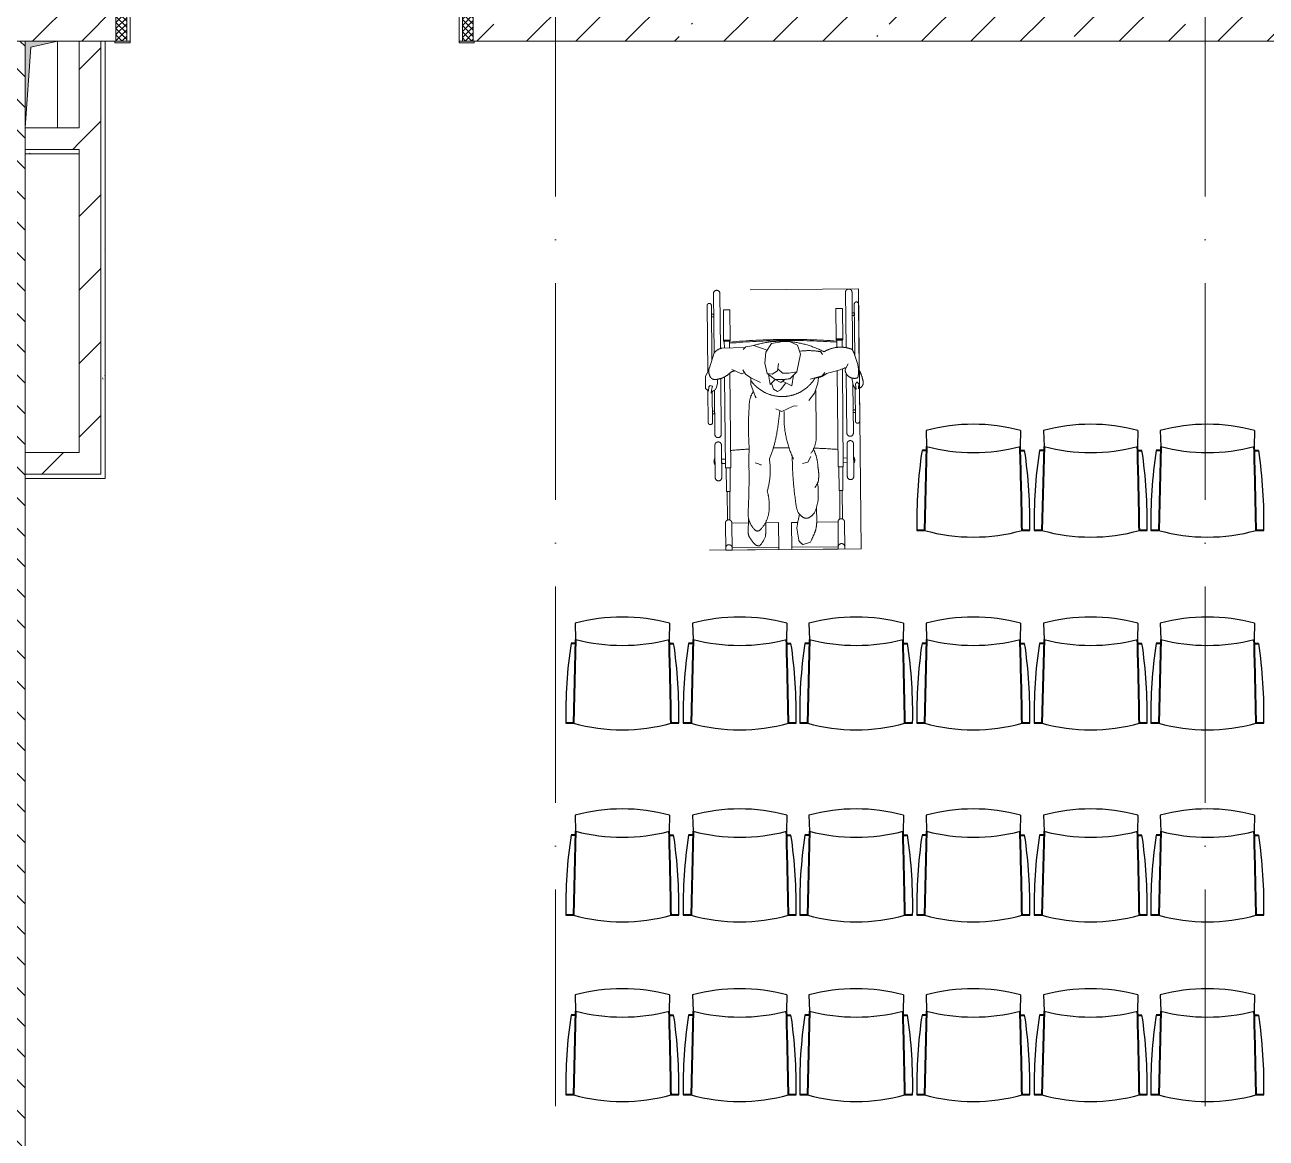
# Model space of a CAD drawing. Header units: millimetres. Extents: x -6467 to 105918, y -7090 to 92481.
# Drawn here: x 14599 to 20332, y 38766 to 43906 of the extents above; entities that cross this region are included whole.
import ezdxf

# ---------------------------------------------------------------- set-up
doc = ezdxf.new("R2010")
doc.units = ezdxf.units.MM
doc.linetypes.add('50_200_ШТРИХ_1Т_ш5_п1_п1_', pattern=[1400, 1000, -200, 0, -200])
doc.linetypes.add('IMPORT-ACAD_ISO03W100', pattern=[6000, 2400, -3600])
for name, color, linetype, lineweight in [('A-DOOR', 7, 'Continuous', 9), ('A-DOOR-2', 7, 'Continuous', 5), ('A-DOOR-FRAM', 7, 'Continuous', 9), ('A-DOOR-FRAM-2', 7, 'Continuous', 5), ('A-WALL', 7, 'Continuous', 5), ('A-WALL-FNSH-1', 7, 'Continuous', 5), ('I-WALL', 7, 'Continuous', 5)]:
    doc.layers.add(name, color=color, linetype=linetype, lineweight=lineweight)
for name, color, linetype, lineweight, true_color in [('I-WALL-1', 7, 'Continuous', 5, 0x787878), ('M-EQPM-1', 7, 'Continuous', 9, 0xaaaaaa), ('M-EQPM-2', 7, 'Continuous', 9, 0xe2e2e2), ('мебель 2 этаж-1', 7, 'Continuous', 40, 0xaaaaaa), ('Оси-3', 7, '50_200_ШТРИХ_1Т_ш5_п1_п1_', 9, 0xaaaaaa), ('ТХ_функционал-12', 7, 'IMPORT-ACAD_ISO03W100', 20, 0xaaaaaa), ('ТХ_функционал-2', 7, 'Continuous', 40, 0xaaaaaa), ('ТХ_функционал-9', 7, 'Continuous', 30, 0xaaaaaa)]:
    doc.layers.add(name, color=color, linetype=linetype, lineweight=lineweight, true_color=true_color)
pattern_1 = [(45, (0, 0), (-228.0985, 228.0985), []), (45, (228.1, 0), (-228.0985, 228.0985), [403.225, -80.645, 6.706, -73.939])]
pattern_2 = [(45, (0, 0), (-169.7056, 169.7056), [])]
pattern_3 = [(0, (0, 0), (406.4, 101.6), [6.706, -298.094, 6.706, -298.094, -1625.6]), (0, (0, 0), (406.4, 101.6), [-609.6, 6.706, -602.894, 6.706, -298.094, -711.2]), (0, (0, 0), (406.4, 101.6), [-1524, 6.706, -196.494, 6.706, -501.294]), (120, (152.4, 50.8), (-291.18818, 301.15272), [6.706, -298.094, 6.706, -298.094, -1625.6]), (120, (152.4, 50.8), (-291.18818, 301.15272), [-609.6, 6.706, -602.894, 6.706, -298.094, -711.2]), (120, (152.4, 50.8), (-291.18818, 301.15272), [-1524, 6.706, -196.494, 6.706, -501.294]), (240, (203.2, 254), (-115.21182, -402.75272), [6.706, -298.094, 6.706, -298.094, -1625.6]), (240, (203.2, 254), (-115.21182, -402.75272), [-609.6, 6.706, -602.894, 6.706, -298.094, -711.2]), (240, (203.2, 254), (-115.21182, -402.75272), [-1524, 6.706, -196.494, 6.706, -501.294])]

# ---------------------------------------------------------------- blocks, each defined once
blk = doc.blocks.new('110_Дверь_СКБ_2Ст_Внутренняя1 - СОШ_Д-01_Дв_1650_1350_x2100h_Лестничная клетка _из коридора_ EIS60-25230119-АИ_План этажа Радиаторы_2')
at = {"layer": 'A-DOOR-2'}
h = blk.add_hatch(dxfattribs=at)
h.set_pattern_fill('FP_118', color=256, style=0, pattern_type=2)
h.set_pattern_definition([(135, (1501.41, 189.685), (-14.14214, -14.14214), []), (225, (1501.41, 189.685), (14.14214, -14.14214), [])])
h.paths.add_polyline_path([(837.5, 125), (787.5, 125), (787.5, -125), (837.5, -125), (837.5, -19.5)])
at = {"layer": 'A-DOOR-FRAM-2'}
h = blk.add_hatch(dxfattribs=at)
h.set_pattern_fill('FP_119', color=256, style=0, pattern_type=2)
h.set_pattern_definition([(45, (-621.384, 189.685), (-14.1421, 14.1421), []), (135, (-621.384, 189.685), (-14.1421, -14.1421), [])])
h.paths.add_polyline_path([(-762.5, 125), (-812.5, 125), (-812.5, -125), (-762.5, -125), (-762.5, -19.5)])
at = {"layer": 'A-DOOR'}
for p, q in [((-897.1, 1007.3), (-945.4, 994.3)), ((-945.4, 994.3), (-712.5, 125)), ((-664.2, 137.9), (-897.1, 1007.3)), ((1287.5, 175), (737.5, 175)), ((737.5, 175), (737.5, 125)), ((1287.5, 125), (1287.5, 175)), ((-712.5, 125), (-664.2, 137.9)), ((737.5, 125), (1287.5, 125))]:
    blk.add_line(p, q, dxfattribs=at)
at = {"layer": 'A-DOOR-2'}
for centre, radius, end in [((-712.5, 125), 900, 105), ((737.5, 125), 550, 180)]:
    blk.add_arc(centre, radius, 0, end, dxfattribs=at)
at = {"layer": 'A-DOOR-FRAM'}
for p, q in [((-747.5, 133), (-817.5, 133)), ((-817.5, 133), (-817.5, 125)), ((-817.5, 125), (-747.5, 125)), ((-762.5, 125), (-812.5, 125)), ((-812.5, 125), (-812.5, -125)), ((-712.5, 125), (-762.5, 125)), ((-762.5, 125), (-762.5, 45)), ((-762.5, -125), (-762.5, 125)), ((-747.5, 125), (-762.5, 125)), ((-762.5, 125), (-762.5, 124)), ((-762.5, 124), (-747.5, 124)), ((-747.5, 125), (-747.5, 133)), ((-747.5, 124), (-747.5, 125)), ((-712.5, 75), (-712.5, 125)), ((737.5, 125), (737.5, 75)), ((787.5, 125), (737.5, 125)), ((842.5, 133), (772.5, 133)), ((772.5, 133), (772.5, 125)), ((787.5, 125), (772.5, 125)), ((772.5, 125), (772.5, 124)), ((772.5, 125), (842.5, 125)), ((772.5, 124), (787.5, 124)), ((787.5, 45), (787.5, 125)), ((837.5, 125), (787.5, 125)), ((787.5, 125), (787.5, -125)), ((787.5, 124), (787.5, 125)), ((837.5, -125), (837.5, 125)), ((842.5, 125), (842.5, 133)), ((-702.5, 75), (-712.5, 75)), ((-702.5, 45), (-702.5, 75)), ((737.5, 75), (727.5, 75)), ((727.5, 75), (727.5, 45)), ((-762.5, 45), (-702.5, 45)), ((-747.5, 45), (-762.5, 45)), ((-762.5, 45), (-762.5, -125)), ((-747.5, -125), (-747.5, 45)), ((727.5, 45), (787.5, 45)), ((787.5, 45), (772.5, 45)), ((772.5, 45), (772.5, -125)), ((787.5, -125), (787.5, 45)), ((-747.5, -125), (-817.5, -125)), ((-817.5, -125), (-817.5, -133)), ((-817.5, -133), (-747.5, -133)), ((-812.5, -125), (-762.5, -125)), ((-762.5, -125), (-747.5, -125)), ((-747.5, -133), (-747.5, -125)), ((772.5, -125), (787.5, -125)), ((842.5, -125), (772.5, -125)), ((772.5, -125), (772.5, -133)), ((772.5, -133), (842.5, -133)), ((787.5, -125), (837.5, -125)), ((842.5, -133), (842.5, -125))]:
    blk.add_line(p, q, dxfattribs=at)
blk = doc.blocks.new('Канал вертикальный прямоугольный - Шахта - значок проема-24087328-АИ_План этажа Радиаторы_2')
at = {"layer": 'M-EQPM-2'}
blk.add_hatch(color=256, dxfattribs=at).paths.add_polyline_path([(75, 200), (-75, 200), (-75, -200), (-47.5, 172.5)])
at = {"layer": 'M-EQPM-1'}
for p, q in [((-75, -200), (-75, 200)), ((-75, 200), (75, 200)), ((-47.5, 172.5), (-75, -200)), ((-47.5, 172.5), (75, 200)), ((75, 200), (75, -200)), ((75, -200), (-75, -200))]:
    blk.add_line(p, q, dxfattribs=at)
blk = doc.blocks.new('мебель 2 этаж-28800768-АИ_План этажа Радиаторы_2')
at = {"layer": 'ТХ_функционал-12'}
for p, q in [((20042.8, 44380.5), (20045.5, 44104.2)), ((20075.3, 44126.7), (20072.8, 44380.8)), ((20655.3, 44130.7), (20652.8, 44386.5)), ((20682.8, 44386.8), (20685.4, 44120.2)), ((20013.4, 44325.2), (20016.4, 44019)), ((20035.8, 44074.5), (20033.4, 44325.4)), ((20695.6, 44096.7), (20693.3, 44331.9)), ((20713.3, 44332.1), (20716.3, 44026.2)), ((20046.5, 44107.2), (20023.9, 44038.3)), ((20189.2, 44131.6), (20079.4, 44127.8)), ((20537.1, 44112.5), (20545.8, 44099)), ((20650.6, 44029.6), (20665.7, 44055.6)), ((20079.2, 43730.8), (20076.7, 43988.4)), ((20327.9, 43983.8), (20291, 44011.9)), ((20427.6, 44018.7), (20396.3, 43987.5)), ((20659.2, 43736.5), (20656.5, 44010.3)), ((20017.2, 43932.8), (20018.7, 43785.2)), ((20037.1, 43948.9), (20037, 43952.9)), ((20038.7, 43785.4), (20037.3, 43926.1)), ((20047.2, 43934.6), (20049.2, 43730.5)), ((20516.4, 43933.4), (20517, 43736.9)), ((20686.9, 43963), (20689.2, 43736.8)), ((20698.6, 43791.9), (20697.2, 43942.4)), ((20717.1, 43943.9), (20718.6, 43792.1)), ((20349.8, 43839.6), (20338.3, 43753.7)), ((20369.5, 43784.9), (20369, 43835.4)), ((20661.1, 43536.5), (20659.7, 43686.5)), ((20689.7, 43686.8), (20691.1, 43536.8)), ((20049.7, 43680.5), (20051.2, 43530.5)), ((20081.2, 43530.8), (20079.7, 43680.8)), ((20518.4, 43392.8), (20519.7, 43327.2)), ((20284.7, 43325.6), (20285, 43294.9)), ((20436.5, 43242), (20427.6, 43297.5)), ((20491.2, 43233.5), (20457.2, 43221.9)), ((20344.3, 43208.4), (20129.4, 43206.3)), ((20404.3, 43209), (20619.3, 43211.1))]:
    blk.add_line(p, q, dxfattribs=at)
at = {"layer": 'ТХ_функционал-12', "flags": 128}
for points in [[(20024.5, 43195.2), (20724.4, 43202.1), (20712.6, 44402.1), (20012.7, 44395.2)], [(20033.9, 44273.4), (20043.9, 44273.5), (20043.7, 44285.5), (20033.8, 44285.4)], [(20089.9, 44165.9), (20119.9, 44166.2), (20118.5, 44306.2), (20088.6, 44305.9), (20089.9, 44165.9), (20119.9, 44166.2), (20120, 44163.2), (20090, 44162.9)], [(20639.9, 44171.3), (20609.9, 44171), (20608.5, 44311), (20638.5, 44311.3), (20639.9, 44171.3), (20609.9, 44171), (20609.9, 44168), (20639.9, 44168.3)], [(20693.8, 44279.9), (20683.8, 44279.8), (20683.7, 44291.8), (20693.7, 44291.9)], [(20038.2, 43837.4), (20048.2, 43837.5), (20048.3, 43825.5), (20038.3, 43825.4)], [(20698.1, 43843.9), (20688.1, 43843.8), (20688.2, 43831.8), (20698.2, 43831.9)], [(20080.5, 43595.8), (20098.5, 43596), (20098.3, 43616), (20080.3, 43615.8)], [(20660.5, 43601.5), (20642.5, 43601.3), (20642.3, 43621.3), (20660.3, 43621.5)]]:
    blk.add_lwpolyline(points, close=True, dxfattribs=at)
for points in [[(20090, 44162.9), (20093, 44160), (20117, 44160.2), (20120, 44163.2)], [(20117.3, 44129.1), (20117, 44160.2), (20093, 44160), (20093.3, 44128.3)], [(20343.2, 44057.3), (20338.2, 44023.4), (20314.6, 44009.2), (20291, 44011.8), (20280.6, 44058.5), (20284.8, 44110), (20310.7, 44149.7), (20363.1, 44158.6), (20394.7, 44158.9), (20431.7, 44142.5), (20445.1, 44100.5), (20427.6, 44018.7), (20390.9, 44012.8), (20362, 44012.6), (20339.6, 44033)], [(20639.9, 44168.3), (20637, 44165.3), (20613, 44165.1), (20609.9, 44168)], [(20613.3, 44132.1), (20613, 44165.1), (20637, 44165.3), (20637.3, 44132.8)], [(20291.1, 44119.7), (20229.3, 44140.6), (20192.5, 44134.6), (20189.2, 44131.6), (20180.2, 44122.5)], [(20638.3, 44032.6), (20642.7, 43581.3), (20618.7, 43581.1), (20614.3, 44024.8)], [(20021.4, 44025.3), (20017.8, 44021.9), (20006.5, 43999), (20005.8, 43966.3), (20005.7, 43942.6), (20012.7, 43938.3), (20019.6, 43930), (20021.9, 43949.5), (20027.3, 43955.8), (20038, 43952.6), (20033.2, 43934.5), (20032.3, 43920), (20041.6, 43931.4), (20051.8, 43937.2), (20057.5, 43948.6), (20060.9, 43965.5), (20060.9, 43985.6)], [(20094.6, 43996), (20098.7, 43576), (20122.7, 43576.2), (20118.4, 44013.7)], [(20128, 44029.9), (20173.2, 44010.7), (20186.1, 44016.2)], [(20178.9, 44027.8), (20191.2, 44008), (20215, 43991.3), (20259.7, 43970.2)], [(20215, 43991.3), (20215.3, 43960.4), (20234.9, 43906.8), (20239.6, 43898.8)], [(20297.6, 44006.8), (20304.7, 43961.3), (20328.1, 43984)], [(20328.4, 43983.8), (20354.5, 43970.3), (20372.7, 43984.5)], [(20362.3, 43976), (20404.6, 43953.9), (20412.2, 44003.3)], [(20528.1, 43992.1), (20525.4, 43966.3), (20510, 43921.3), (20483.8, 43887.6)], [(20557.5, 44016.8), (20545.6, 44000.2), (20488.8, 43985.1)], [(20699.5, 43960.9), (20701.4, 43938.7), (20698.8, 43939.7), (20688.1, 43957), (20681.8, 43990.8)], [(20310.8, 43967.2), (20320.7, 43939), (20339.1, 43928), (20352.2, 43936.5), (20372.9, 43961.9), (20376.8, 43968.4)], [(20429.3, 43862.1), (20410.8, 43861.2), (20358.4, 43835.4), (20331.6, 43848.6)], [(20101.7, 43576), (20102.8, 43466), (20120.8, 43466.2), (20119.7, 43576.2)], [(20235.7, 43599.7), (20250.4, 43594.7), (20260.2, 43589.5), (20265, 43589.6)], [(20454.4, 43596.7), (20478.5, 43602.1), (20492.9, 43628.2)], [(20639.7, 43581.3), (20640.8, 43471.3), (20622.8, 43471.1), (20621.7, 43581.1)], [(20119.1, 43334.9), (20117.8, 43466.2), (20105.8, 43466.1), (20107.1, 43334.8)], [(20627.1, 43339.9), (20625.8, 43471.2), (20637.8, 43471.3), (20639.1, 43340)], [(20098.2, 43321), (20099.5, 43196), (20129.5, 43196.3), (20128.2, 43321.3), (20204.5, 43322)], [(20284.7, 43322.8), (20343.2, 43323.4), (20344.4, 43198.4), (20129.5, 43196.3)], [(20432.4, 43324.3), (20403.2, 43324), (20404.4, 43199), (20619.4, 43201.1)], [(20648.2, 43326.4), (20649.4, 43201.4), (20619.4, 43201.1), (20618.2, 43326.1), (20519.7, 43325.1)]]:
    blk.add_lwpolyline(points, dxfattribs=at)
at = {"layer": 'ТХ_функционал-12'}
for centre, radius, start, end in [((20057.8, 44380.6), 15, 0.56305, 180.56305), ((20667.8, 44386.6), 15, 0.56305, 180.56305), ((20023.4, 44325.3), 10, 0.56305, 180.56305), ((20703.3, 44332), 10, 0.56305, 180.56305), ((20395.2, 41088.6), 3080.2, 85.94493, 95.18118), ((20395.2, 41083.6), 3080.2, 85.94493, 95.18118), ((20356.3, 43743.2), 417.5, 61.88467, 108.03045), ((20093.9, 44068.1), 61.5, 103.6519, 140.41976), ((20482.3, 43791.8), 325.3, 80.29253, 96.47195), ((20629.7, 43985.8), 147.2, 68.22773, 121.39332), ((20397.4, 43980.9), 319.9, 12.07265, 26.25758), ((20073.7, 44022), 52.4, 161.84519, 206.49356), ((20395.5, 44733.9), 742.1, 283.17286, 290.54976), ((20585.3, 44021.1), 127.8, 346.98527, 12.07265), ((20580.1, 43950.6), 155.8, 6.71132, 31.79229), ((20052.3, 44011.3), 28.5, 206.49356, 258.91943), ((20043.4, 44092.6), 109.3, 271.79756, 308.17966), ((20149.4, 43973.4), 50.8, 97.8508, 139.10449), ((20360, 44082.4), 177.5, 215.30566, 329.16304), ((20345.8, 44294.7), 311.4, 266.70193, 279.33873), ((20510, 44076.1), 84.7, 271.59556, 310.15688), ((20693.5, 44032.2), 43.1, 183.53084, 292.17186), ((20318.6, 43867.1), 110.2, 146.19276, 181.19828), ((20710.2, 43961.1), 10.8, 141.91108, 180.90266), ((20734.8, 43941.9), 42, 135.70995, 141.91108), ((20707, 43968.9), 3.2, 356.25802, 135.70995), ((20713.8, 43968.5), 3.54, 176.25802, 310.16387), ((20707.6, 43969.4), 27.2, 279.09662, 358.76759), ((21827.5, 43757.6), 1130.8, 169.39201, 170.58988), ((21589.3, 43763.7), 1384.6, 175.81177, 183.7666), ((20028.7, 43785.3), 10, 180.56305, 0.56305), ((19813.7, 43824.4), 529.3, 337.03466, 352.32282), ((20820.3, 43810.6), 451.6, 183.25853, 205.5412), ((20708.6, 43792), 10, 180.56305, 0.56305), ((20064.2, 43730.7), 15, 180.56305, 0.56305), ((20064.7, 43680.7), 15, 0.56305, 180.56305), ((20385.8, 43720.3), 132.2, 324.29652, 7.19576), ((20674.2, 43736.7), 15, 180.56305, 0.56305), ((20674.7, 43686.7), 15, 0.56305, 180.56305), ((20400.1, 40588.6), 3080.2, 93.58721, 95.18118), ((22459.2, 43609.1), 2252.4, 178.38009, 180.95687), ((20400.1, 40588.6), 3080.2, 90.15761, 91.50358), ((20325.9, 43573.8), 199.5, 1.46297, 26.4533), ((20400.1, 40588.6), 3080.2, 85.94493, 88.01582), ((20070.4, 43605.7), 25, 143.69315, 217.43295), ((17629.8, 43528.4), 2577.6, 356.54015, 0.95687), ((19952.8, 43564.7), 352.3, 344.03767, 8.68011), ((21871.8, 43631.6), 1464.8, 180.11321, 188.27825), ((20335.3, 43540.9), 193.9, 351.97559, 11.293), ((20670.4, 43611.6), 25, 323.69315, 37.43295), ((20066.2, 43530.7), 15, 180.56305, 0.56305), ((20676.1, 43536.7), 15, 180.56305, 0.56305), ((20051.3, 43400.4), 249.5, 355.17848, 15.68311), ((20434.6, 43547.1), 98.4, 321.10015, 340.26556), ((20105.9, 43459.2), 421.3, 354.79262, 5.52584), ((20589.3, 43431.9), 167.4, 183.8236, 201.88266), ((20272.3, 43468.8), 257.6, 337.5008, 349.29167), ((20311, 43366.3), 108.5, 176.54015, 225.48179), ((20153.7, 43391.8), 146.7, 315.64431, 355.17848), ((21408.4, 43134.3), 994.3, 166.85445, 170.55751), ((20493.7, 43410), 72.2, 214.12876, 240.20186), ((20472.1, 43369.8), 26.6, 237.51543, 303.61068), ((20440.9, 43418.8), 84.7, 302.87217, 325.04941), ((20113.2, 43321.1), 15, 0.56305, 180.56305), ((21242.1, 43279.6), 1038.5, 176.5971, 179.97054), ((20246.7, 43300.9), 16.7, 225.48179, 315.64431), ((20039.6, 43292.5), 245.4, 351.99729, 0.56305), ((20388.7, 43324.6), 131, 337.33864, 1.13558), ((20633.2, 43326.2), 15, 0.56305, 180.56305), ((20244.8, 43277.5), 41.3, 176.38319, 212.75637), ((20382.2, 43359), 201, 211.09833, 223.16048), ((20160.5, 43303.9), 130.3, 317.61326, 339.54155), ((20477.6, 43263.6), 46.4, 207.71132, 243.86771), ((19842.6, 43552.6), 722.8, 333.80367, 337.33864), ((20114.4, 43206.1), 15, 0.56305, 180.56305), ((20253.5, 43247.2), 31.3, 235.21812, 275.99071), ((20634.3, 43211.2), 15, 0.56305, 180.56305)]:
    blk.add_arc(centre, radius, start, end, dxfattribs=at)
at = {"layer": 'ТХ_функционал-2'}
for p, q in [((21027.1, 43655.8), (21006.2, 43655.8)), ((21459.9, 43655.8), (21479.4, 43655.8)), ((21569.1, 43655.8), (21548.2, 43655.8)), ((22001.9, 43655.8), (22021.4, 43655.8)), ((22108.1, 43655.8), (22087.2, 43655.8)), ((22540.9, 43655.8), (22560.4, 43655.8)), ((21503.5, 43287), (21468.1, 43287)), ((22045.5, 43287), (22010.1, 43287)), ((22584.5, 43287), (22549.1, 43287)), ((19406.1, 42765.7), (19385.2, 42765.7)), ((19838.9, 42765.7), (19858.4, 42765.7)), ((19948.1, 42765.7), (19927.2, 42765.7)), ((20380.9, 42765.7), (20400.4, 42765.7)), ((20486.1, 42765.7), (20465.2, 42765.7)), ((20918.9, 42765.7), (20938.4, 42765.7)), ((21027.1, 42765.7), (21006.2, 42765.7)), ((21459.9, 42765.7), (21479.4, 42765.7)), ((21569.1, 42765.7), (21548.2, 42765.7)), ((22001.9, 42765.7), (22021.4, 42765.7)), ((22108.1, 42765.7), (22087.2, 42765.7)), ((22540.9, 42765.7), (22560.4, 42765.7)), ((19882.5, 42396.9), (19847.1, 42396.9)), ((20424.5, 42396.9), (20389.1, 42396.9)), ((20962.5, 42396.9), (20927.1, 42396.9)), ((21503.5, 42396.9), (21468.1, 42396.9)), ((22045.5, 42396.9), (22010.1, 42396.9)), ((22584.5, 42396.9), (22549.1, 42396.9)), ((19406.1, 41879.7), (19385.2, 41879.7)), ((19838.9, 41879.7), (19858.4, 41879.7)), ((19948.1, 41879.7), (19927.2, 41879.7)), ((20380.9, 41879.7), (20400.4, 41879.7)), ((20486.1, 41879.7), (20465.2, 41879.7)), ((20918.9, 41879.7), (20938.4, 41879.7)), ((21027.1, 41879.7), (21006.2, 41879.7)), ((21459.9, 41879.7), (21479.4, 41879.7)), ((21569.1, 41879.7), (21548.2, 41879.7)), ((22001.9, 41879.7), (22021.4, 41879.7)), ((22108.1, 41879.7), (22087.2, 41879.7)), ((22540.9, 41879.7), (22560.4, 41879.7)), ((19882.5, 41510.9), (19847.1, 41510.9)), ((20424.5, 41510.9), (20389.1, 41510.9)), ((20962.5, 41510.9), (20927.1, 41510.9)), ((21503.5, 41510.9), (21468.1, 41510.9)), ((22045.5, 41510.9), (22010.1, 41510.9)), ((22584.5, 41510.9), (22549.1, 41510.9)), ((19406.1, 41049.7), (19385.2, 41049.7)), ((19838.9, 41049.7), (19858.4, 41049.7)), ((19948.1, 41049.7), (19927.2, 41049.7)), ((20380.9, 41049.7), (20400.4, 41049.7)), ((20486.1, 41049.7), (20465.2, 41049.7)), ((20918.9, 41049.7), (20938.4, 41049.7)), ((21027.1, 41049.7), (21006.2, 41049.7)), ((21459.9, 41049.7), (21479.4, 41049.7)), ((21569.1, 41049.7), (21548.2, 41049.7)), ((22001.9, 41049.7), (22021.4, 41049.7)), ((22108.1, 41049.7), (22087.2, 41049.7)), ((22540.9, 41049.7), (22560.4, 41049.7)), ((19882.5, 40680.9), (19847.1, 40680.9)), ((20424.5, 40680.9), (20389.1, 40680.9)), ((20962.5, 40680.9), (20927.1, 40680.9)), ((21503.5, 40680.9), (21468.1, 40680.9)), ((22045.5, 40680.9), (22010.1, 40680.9)), ((22584.5, 40680.9), (22549.1, 40680.9))]:
    blk.add_line(p, q, dxfattribs=at)
at = {"layer": 'ТХ_функционал-2', "flags": 128}
for points in [[(21027.5, 43674.1), (21018.2, 43287), (20982.6, 43287)], [(21569.5, 43674.1), (21560.2, 43287), (21524.6, 43287)], [(22108.5, 43674.1), (22099.2, 43287), (22063.6, 43287)], [(19406.5, 42784.1), (19397.2, 42396.9), (19361.6, 42396.9)], [(19948.5, 42784.1), (19939.2, 42396.9), (19903.6, 42396.9)], [(20486.5, 42784.1), (20477.2, 42396.9), (20441.6, 42396.9)], [(21027.5, 42784.1), (21018.2, 42396.9), (20982.6, 42396.9)], [(21569.5, 42784.1), (21560.2, 42396.9), (21524.6, 42396.9)], [(22108.5, 42784.1), (22099.2, 42396.9), (22063.6, 42396.9)], [(19406.5, 41898.1), (19397.2, 41510.9), (19361.6, 41510.9)], [(19948.5, 41898.1), (19939.2, 41510.9), (19903.6, 41510.9)], [(20486.5, 41898.1), (20477.2, 41510.9), (20441.6, 41510.9)], [(21027.5, 41898.1), (21018.2, 41510.9), (20982.6, 41510.9)], [(21569.5, 41898.1), (21560.2, 41510.9), (21524.6, 41510.9)], [(22108.5, 41898.1), (22099.2, 41510.9), (22063.6, 41510.9)], [(19406.5, 41068.1), (19397.2, 40680.9), (19361.6, 40680.9)], [(19948.5, 41068.1), (19939.2, 40680.9), (19903.6, 40680.9)], [(20486.5, 41068.1), (20477.2, 40680.9), (20441.6, 40680.9)], [(21027.5, 41068.1), (21018.2, 40680.9), (20982.6, 40680.9)], [(21569.5, 41068.1), (21560.2, 40680.9), (21524.6, 40680.9)], [(22108.5, 41068.1), (22099.2, 40680.9), (22063.6, 40680.9)]]:
    blk.add_lwpolyline(points, dxfattribs=at)
at = {"layer": 'ТХ_функционал-2'}
for centre in [(-8871.8, 42801.1), (-8329.8, 42801.1), (-7790.8, 42801.1), (-10492.8, 41911.1), (-9950.8, 41911.1), (-9412.8, 41911.1), (-8871.8, 41911.1), (-8329.8, 41911.1), (-7790.8, 41911.1), (-10492.8, 41025.1), (-9950.8, 41025.1), (-9412.8, 41025.1), (-8871.8, 41025.1), (-8329.8, 41025.1), (-7790.8, 41025.1), (-10492.8, 40195.1), (-9950.8, 40195.1), (-9412.8, 40195.1), (-8871.8, 40195.1), (-8329.8, 40195.1), (-7790.8, 40195.1)]:
    blk.add_arc(centre, 30343.8, 0.91761, 1.64867, dxfattribs=at)
at = {"layer": 'ТХ_функционал-9'}
for p, q in [((21024.8, 43748.4), (21027.5, 43674.1)), ((21461.3, 43748.4), (21459.4, 43674.1)), ((21566.8, 43748.4), (21569.5, 43674.1)), ((22003.3, 43748.4), (22001.4, 43674.1)), ((22105.8, 43748.4), (22108.5, 43674.1)), ((22542.3, 43748.4), (22540.4, 43674.1)), ((19403.8, 42858.3), (19406.5, 42784.1)), ((19840.3, 42858.3), (19838.4, 42784.1)), ((19945.8, 42858.3), (19948.5, 42784.1)), ((20382.3, 42858.3), (20380.4, 42784.1)), ((20483.8, 42858.3), (20486.5, 42784.1)), ((20920.3, 42858.3), (20918.4, 42784.1)), ((21024.8, 42858.3), (21027.5, 42784.1)), ((21461.3, 42858.3), (21459.4, 42784.1)), ((21566.8, 42858.3), (21569.5, 42784.1)), ((22003.3, 42858.3), (22001.4, 42784.1)), ((22105.8, 42858.3), (22108.5, 42784.1)), ((22542.3, 42858.3), (22540.4, 42784.1)), ((19403.8, 41972.3), (19406.5, 41898.1)), ((19840.3, 41972.3), (19838.4, 41898.1)), ((19945.8, 41972.3), (19948.5, 41898.1)), ((20382.3, 41972.3), (20380.4, 41898.1)), ((20483.8, 41972.3), (20486.5, 41898.1)), ((20920.3, 41972.3), (20918.4, 41898.1)), ((21024.8, 41972.3), (21027.5, 41898.1)), ((21461.3, 41972.3), (21459.4, 41898.1)), ((21566.8, 41972.3), (21569.5, 41898.1)), ((22003.3, 41972.3), (22001.4, 41898.1)), ((22105.8, 41972.3), (22108.5, 41898.1)), ((22542.3, 41972.3), (22540.4, 41898.1)), ((19403.8, 41142.3), (19406.5, 41068.1)), ((19840.3, 41142.3), (19838.4, 41068.1)), ((19945.8, 41142.3), (19948.5, 41068.1)), ((20382.3, 41142.3), (20380.4, 41068.1)), ((20483.8, 41142.3), (20486.5, 41068.1)), ((20920.3, 41142.3), (20918.4, 41068.1)), ((21024.8, 41142.3), (21027.5, 41068.1)), ((21461.3, 41142.3), (21459.4, 41068.1)), ((21566.8, 41142.3), (21569.5, 41068.1)), ((22003.3, 41142.3), (22001.4, 41068.1)), ((22105.8, 41142.3), (22108.5, 41068.1)), ((22542.3, 41142.3), (22540.4, 41068.1))]:
    blk.add_line(p, q, dxfattribs=at)
for centre, radius, start, end in [((21243.1, 42938.1), 839.1, 74.92611, 105.07389), ((21785.1, 42938.1), 839.1, 74.92611, 105.07389), ((22324.1, 42938.1), 839.1, 74.92611, 105.07389), ((23118, 43335.5), 2135.9, 171.37479, 181.30112), ((21243.5, 44497.6), 851.3, 255.30575, 284.69425), ((19368.2, 43335.5), 2135.9, 358.69888, 8.62521), ((23660, 43335.5), 2135.9, 171.37479, 181.30112), ((21785.5, 44497.6), 851.3, 255.30575, 284.69425), ((19910.2, 43335.5), 2135.9, 358.69888, 8.62521), ((24199, 43335.5), 2135.9, 171.37479, 181.30112), ((22324.5, 44497.6), 851.3, 255.30575, 284.69425), ((20449.2, 43335.5), 2135.9, 358.69888, 8.62521), ((21243.1, 44096), 839.7, 254.45291, 285.53792), ((21785.1, 44096), 839.7, 254.45291, 285.53792), ((22324.1, 44096), 839.7, 254.45291, 285.53792), ((19622.1, 42048.1), 839.1, 74.92611, 105.07389), ((20164.1, 42048.1), 839.1, 74.92611, 105.07389), ((20702.1, 42048.1), 839.1, 74.92611, 105.07389), ((21243.1, 42048.1), 839.1, 74.92611, 105.07389), ((21785.1, 42048.1), 839.1, 74.92611, 105.07389), ((22324.1, 42048.1), 839.1, 74.92611, 105.07389), ((19622.5, 43607.5), 851.3, 255.30575, 284.69425), ((20164.5, 43607.5), 851.3, 255.30575, 284.69425), ((20702.5, 43607.5), 851.3, 255.30575, 284.69425), ((21243.5, 43607.5), 851.3, 255.30575, 284.69425), ((21785.5, 43607.5), 851.3, 255.30575, 284.69425), ((22324.5, 43607.5), 851.3, 255.30575, 284.69425), ((21497, 42445.4), 2135.9, 171.37479, 181.30112), ((17747.2, 42445.4), 2135.9, 358.69888, 8.62521), ((22039, 42445.4), 2135.9, 171.37479, 181.30112), ((18289.2, 42445.4), 2135.9, 358.69888, 8.62521), ((22577, 42445.4), 2135.9, 171.37479, 181.30112), ((18827.2, 42445.4), 2135.9, 358.69888, 8.62521), ((23118, 42445.4), 2135.9, 171.37479, 181.30112), ((19368.2, 42445.4), 2135.9, 358.69888, 8.62521), ((23660, 42445.4), 2135.9, 171.37479, 181.30112), ((19910.2, 42445.4), 2135.9, 358.69888, 8.62521), ((24199, 42445.4), 2135.9, 171.37479, 181.30112), ((20449.2, 42445.4), 2135.9, 358.69888, 8.62521), ((19622.1, 43205.9), 839.7, 254.45291, 285.53792), ((20164.1, 43205.9), 839.7, 254.45291, 285.53792), ((20702.1, 43205.9), 839.7, 254.45291, 285.53792), ((21243.1, 43205.9), 839.7, 254.45291, 285.53792), ((21785.1, 43205.9), 839.7, 254.45291, 285.53792), ((22324.1, 43205.9), 839.7, 254.45291, 285.53792), ((19622.1, 41162.1), 839.1, 74.92611, 105.07389), ((20164.1, 41162.1), 839.1, 74.92611, 105.07389), ((20702.1, 41162.1), 839.1, 74.92611, 105.07389), ((21243.1, 41162.1), 839.1, 74.92611, 105.07389), ((21785.1, 41162.1), 839.1, 74.92611, 105.07389), ((22324.1, 41162.1), 839.1, 74.92611, 105.07389), ((21497, 41559.4), 2135.9, 171.37479, 181.30112), ((19622.5, 42721.5), 851.3, 255.30575, 284.69425), ((17747.2, 41559.4), 2135.9, 358.69888, 8.62521), ((22039, 41559.4), 2135.9, 171.37479, 181.30112), ((20164.5, 42721.5), 851.3, 255.30575, 284.69425), ((18289.2, 41559.4), 2135.9, 358.69888, 8.62521), ((22577, 41559.4), 2135.9, 171.37479, 181.30112), ((20702.5, 42721.5), 851.3, 255.30575, 284.69425), ((18827.2, 41559.4), 2135.9, 358.69888, 8.62521), ((23118, 41559.4), 2135.9, 171.37479, 181.30112), ((21243.5, 42721.5), 851.3, 255.30575, 284.69425), ((19368.2, 41559.4), 2135.9, 358.69888, 8.62521), ((23660, 41559.4), 2135.9, 171.37479, 181.30112), ((21785.5, 42721.5), 851.3, 255.30575, 284.69425), ((19910.2, 41559.4), 2135.9, 358.69888, 8.62521), ((24199, 41559.4), 2135.9, 171.37479, 181.30112), ((22324.5, 42721.5), 851.3, 255.30575, 284.69425), ((20449.2, 41559.4), 2135.9, 358.69888, 8.62521), ((19622.1, 42319.9), 839.7, 254.45291, 285.53792), ((20164.1, 42319.9), 839.7, 254.45291, 285.53792), ((20702.1, 42319.9), 839.7, 254.45291, 285.53792), ((21243.1, 42319.9), 839.7, 254.45291, 285.53792), ((21785.1, 42319.9), 839.7, 254.45291, 285.53792), ((22324.1, 42319.9), 839.7, 254.45291, 285.53792), ((19622.1, 40332.1), 839.1, 74.92611, 105.07389), ((20164.1, 40332.1), 839.1, 74.92611, 105.07389), ((20702.1, 40332.1), 839.1, 74.92611, 105.07389), ((21243.1, 40332.1), 839.1, 74.92611, 105.07389), ((21785.1, 40332.1), 839.1, 74.92611, 105.07389), ((22324.1, 40332.1), 839.1, 74.92611, 105.07389), ((21497, 40729.4), 2135.9, 171.37479, 181.30112), ((19622.5, 41891.5), 851.3, 255.30575, 284.69425), ((17747.2, 40729.4), 2135.9, 358.69888, 8.62521), ((22039, 40729.4), 2135.9, 171.37479, 181.30112), ((20164.5, 41891.5), 851.3, 255.30575, 284.69425), ((18289.2, 40729.4), 2135.9, 358.69888, 8.62521), ((22577, 40729.4), 2135.9, 171.37479, 181.30112), ((20702.5, 41891.5), 851.3, 255.30575, 284.69425), ((18827.2, 40729.4), 2135.9, 358.69888, 8.62521), ((23118, 40729.4), 2135.9, 171.37479, 181.30112), ((21243.5, 41891.5), 851.3, 255.30575, 284.69425), ((19368.2, 40729.4), 2135.9, 358.69888, 8.62521), ((23660, 40729.4), 2135.9, 171.37479, 181.30112), ((21785.5, 41891.5), 851.3, 255.30575, 284.69425), ((19910.2, 40729.4), 2135.9, 358.69888, 8.62521), ((24199, 40729.4), 2135.9, 171.37479, 181.30112), ((22324.5, 41891.5), 851.3, 255.30575, 284.69425), ((20449.2, 40729.4), 2135.9, 358.69888, 8.62521), ((19622.1, 41489.9), 839.7, 254.45291, 285.53792), ((20164.1, 41489.9), 839.7, 254.45291, 285.53792), ((20702.1, 41489.9), 839.7, 254.45291, 285.53792), ((21243.1, 41489.9), 839.7, 254.45291, 285.53792), ((21785.1, 41489.9), 839.7, 254.45291, 285.53792), ((22324.1, 41489.9), 839.7, 254.45291, 285.53792)]:
    blk.add_arc(centre, radius, start, end, dxfattribs=at)

msp = doc.modelspace()

# ---------------------------------------------------------------- hatches: boundary and pattern name
at = {"layer": 'A-WALL'}
h = msp.add_hatch(dxfattribs=at)
h.set_pattern_fill('FP_1', color=256, style=0, pattern_type=2)
h.set_pattern_definition(pattern_1)
h.paths.add_polyline_path([(14350, 43831), (14600, 43831), (14600, 45581), (14350, 45581), (14350, 44739.5)])
h = msp.add_hatch(dxfattribs=at)
h.set_pattern_fill('FP_1', color=256, style=0, pattern_type=2)
h.set_pattern_definition(pattern_1)
h.paths.add_polyline_path([(23050, 43831), (23050, 44081), (16670, 44081), (16670, 43831), (22760.4, 43831)])
h.paths.add_polyline_path([(14750, 43831), (15020, 43831), (15020, 44081), (14600, 44081), (14600, 43831), (14627.5, 43831)])
at = {"layer": 'I-WALL'}
h = msp.add_hatch(dxfattribs=at)
h.set_pattern_fill('FP_2', color=256, style=0, pattern_type=2)
h.set_pattern_definition([(135, (0, 0), (-70.71068, -70.71068), [])])
h.paths.add_polyline_path([(14600, 32731), (14598, 33749), (14350, 33749), (14350, 32731)])
h.paths.add_polyline_path([(14600, 35511), (14600, 38231), (14350, 38231), (14352, 35513), (14598, 35511)])
h.paths.add_polyline_path([(14600, 38731), (14600, 43831), (14350, 43831), (14350, 38731), (14477.8, 38731)])
h = msp.add_hatch(dxfattribs=at)
h.set_pattern_fill('FP_5', color=256, style=0, pattern_type=2)
h.set_pattern_definition(pattern_2)
h.paths.add_polyline_path([(14850, 41931), (14950, 41931), (14950, 43831), (14850, 43831), (14850, 43311)])
h = msp.add_hatch(dxfattribs=at)
h.set_pattern_fill('FP_5', color=256, style=0, pattern_type=2)
h.set_pattern_definition(pattern_2)
h.paths.add_polyline_path([(14627.5, 43331), (14850, 43331), (14850, 43431), (14600, 43431), (14600, 43331)])
h = msp.add_hatch(dxfattribs=at)
h.set_pattern_fill('FP_5', color=256, style=0, pattern_type=2)
h.set_pattern_definition(pattern_2)
h.paths.add_polyline_path([(14950, 41831), (14950, 41931), (14600, 41931), (14600, 41831)])
at = {"layer": 'I-WALL-1'}
h = msp.add_hatch(dxfattribs=at)
h.set_pattern_fill('FP_3', color=256, style=0, pattern_type=2)
h.set_pattern_definition(pattern_3)
h.paths.add_polyline_path([(14950, 41831), (14970, 41831), (14970, 43831), (14950, 43831), (14950, 41923.8)])
h = msp.add_hatch(dxfattribs=at)
h.set_pattern_fill('FP_3', color=256, style=0, pattern_type=2)
h.set_pattern_definition(pattern_3)
h.paths.add_polyline_path([(14850, 43311), (14850, 43331), (14600, 43331), (14600, 43311)])
h = msp.add_hatch(dxfattribs=at)
h.set_pattern_fill('FP_3', color=256, style=0, pattern_type=2)
h.set_pattern_definition(pattern_3)
h.paths.add_polyline_path([(14600, 41811), (14970, 41811), (14970, 41831), (14600, 41831)])

# ---------------------------------------------------------------- linework, layer by layer
at = {"layer": 'A-WALL'}
for p, q in [((14350, 43831), (14600, 43831)), ((15015, 43831), (14750, 43831)), ((14950, 41831), (14950, 43831)), ((16675, 43831), (23050, 43831)), ((14600, 38731), (14600, 43431)), ((14600, 43331), (14850, 43331)), ((14850, 43311), (14850, 43331)), ((14600, 41831), (14950, 41831))]:
    msp.add_line(p, q, dxfattribs=at)
at = {"layer": 'A-WALL-FNSH-1'}
for p, q in [((14850, 43831), (14850, 43431)), ((14970, 41811), (14970, 43831)), ((14850, 43431), (14600, 43431)), ((14600, 43311), (14850, 43311)), ((14850, 43311), (14850, 41931)), ((14850, 41931), (14600, 41931)), ((14600, 41811), (14970, 41811))]:
    msp.add_line(p, q, dxfattribs=at)
at = {"layer": 'Оси-3'}
for p, q in [((17050, -5889.7), (17050, 49636.1)), ((20050, -5889.7), (20050, 49636.1))]:
    msp.add_line(p, q, dxfattribs=at)

# ---------------------------------------------------------------- block references
at = {"layer": 'A-DOOR-2'}
msp.add_blockref('110_Дверь_СКБ_2Ст_Внутренняя1 - СОШ_Д-01_Дв_1650_1350_x2100h_Лестничная клетка _из коридора_ EIS60-25230119-АИ_План этажа Радиаторы_2', (15832.5, 43956), dxfattribs=at)
at = {"layer": 'M-EQPM-1'}
msp.add_blockref('Канал вертикальный прямоугольный - Шахта - значок проема-24087328-АИ_План этажа Радиаторы_2', (14675, 43631), dxfattribs=at)
at = {"layer": 'мебель 2 этаж-1'}
msp.add_blockref('мебель 2 этаж-28800768-АИ_План этажа Радиаторы_2', (-2263.5, -1715.2), dxfattribs=at)

doc.saveas('drawing.dxf')
